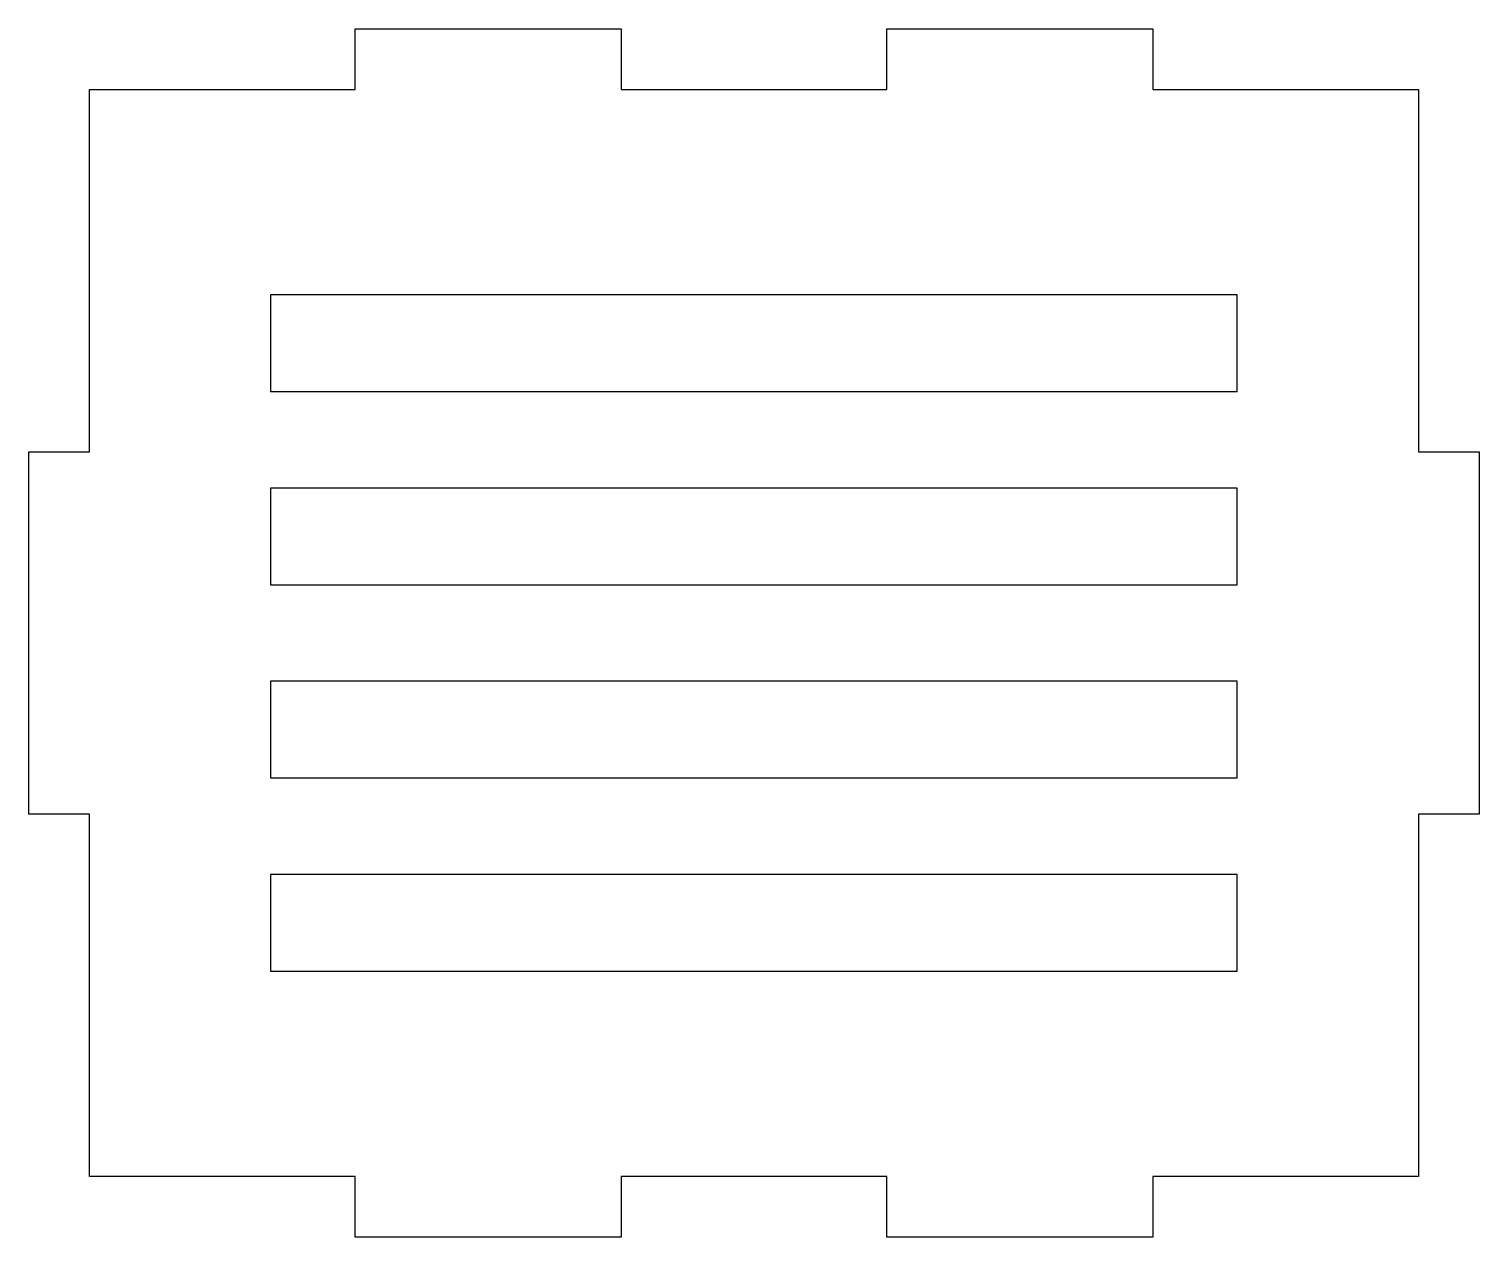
# Model space of a CAD drawing. Header units: millimetres. Extents: x -60 to 60, y -98 to 2.
import ezdxf

# ---------------------------------------------------------------- set-up
doc = ezdxf.new("R2010")
doc.units = ezdxf.units.MM
doc.layers.get('0').update_dxf_attribs({"linetype": 'CONTINUOUS'})

msp = doc.modelspace()

# ---------------------------------------------------------------- linework, layer by layer
for points in [[(-33, -93), (-55, -93), (-55, -63), (-60, -63), (-60, -33), (-55, -33), (-55, -3), (-33, -3), (-33, 2), (-11, 2), (-11, -3), (11, -3), (11, 2), (33, 2), (33, -3), (55, -3), (55, -33), (60, -33), (60, -63), (55, -63), (55, -93), (33, -93), (33, -98), (11, -98), (11, -93), (-11, -93), (-11, -98), (-33, -98)], [(40, -20), (-40, -20), (-40, -28), (40, -28)], [(40, -36), (-40, -36), (-40, -44), (40, -44)], [(40, -52), (-40, -52), (-40, -60), (40, -60)], [(40, -68), (-40, -68), (-40, -76), (40, -76)]]:
    msp.add_lwpolyline(points, close=True)

doc.saveas('drawing.dxf')
